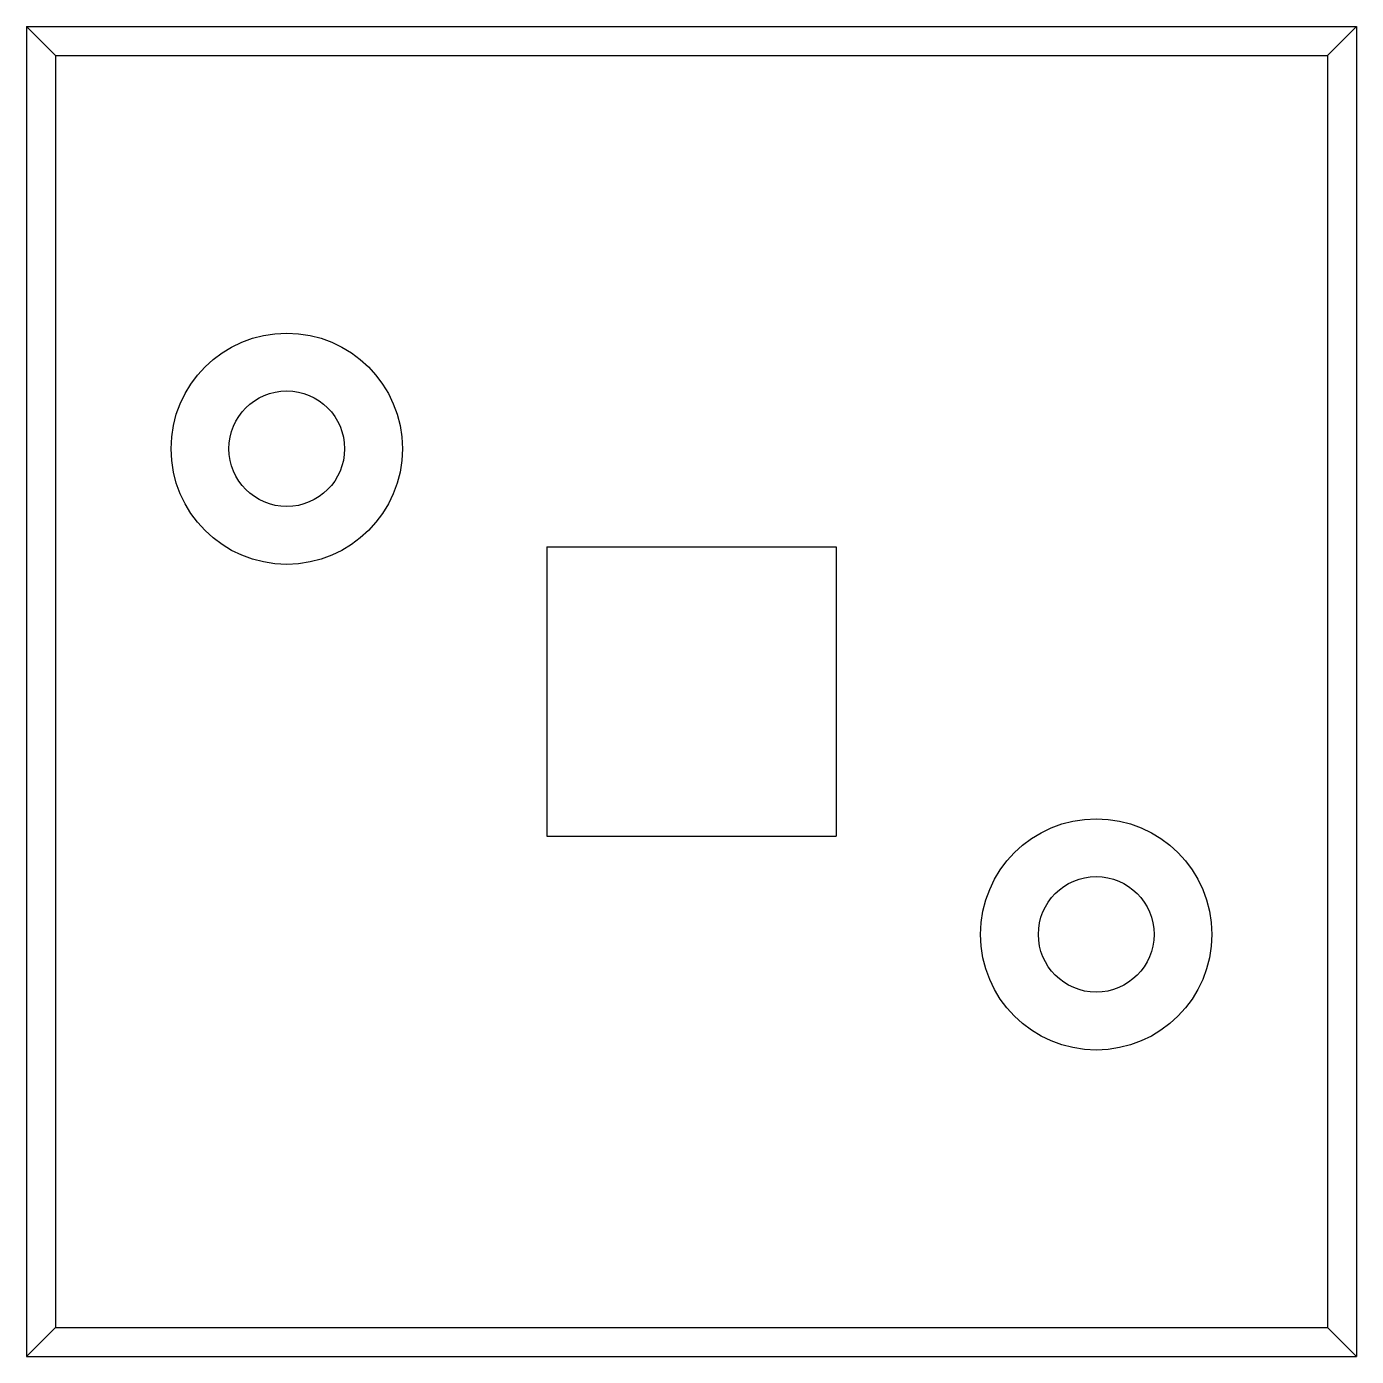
# Model space of a CAD drawing. Header units: inches. Extents: x -5.74 to -4.31, y 11.7 to 13.14.
import ezdxf

# ---------------------------------------------------------------- set-up
doc = ezdxf.new("R2010")
doc.units = ezdxf.units.IN
doc.header["$MEASUREMENT"] = 0

msp = doc.modelspace()

# ---------------------------------------------------------------- linework, layer by layer
for p, q in [((-5.7441, 13.1408), (-5.7441, 11.7033)), ((-5.7441, 13.1408), (-4.3066, 13.1408)), ((-5.7129, 13.1095), (-5.7441, 13.1408)), ((-4.3379, 13.1095), (-4.3066, 13.1408)), ((-4.3066, 13.1408), (-4.3066, 11.7033)), ((-5.7129, 13.1095), (-4.3379, 13.1095)), ((-5.7129, 13.1095), (-5.7129, 11.7345)), ((-4.3379, 13.1095), (-4.3379, 11.7345)), ((-5.1816, 12.5783), (-4.8691, 12.5783)), ((-5.1816, 12.5783), (-5.1816, 12.2658)), ((-4.8691, 12.5783), (-4.8691, 12.2658)), ((-5.1816, 12.2658), (-4.8691, 12.2658)), ((-5.7129, 11.7345), (-5.7441, 11.7033)), ((-5.7129, 11.7345), (-4.3379, 11.7345)), ((-4.3379, 11.7345), (-4.3066, 11.7033)), ((-5.7441, 11.7033), (-4.3066, 11.7033))]:
    msp.add_line(p, q)
for centre, radius in [((-5.4629, 12.6845), 0.125), ((-5.4629, 12.6845), 0.0625), ((-4.5879, 12.1595), 0.125), ((-4.5879, 12.1595), 0.0625)]:
    msp.add_circle(centre, radius)

doc.saveas('drawing.dxf')
